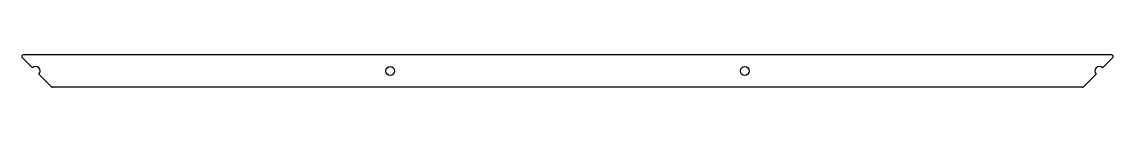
# Model space of a CAD drawing. Header units: millimetres. Extents: x -339 to 339, y 335 to 356.
import ezdxf

# ---------------------------------------------------------------- set-up
doc = ezdxf.new("R2010")
doc.units = ezdxf.units.MM

msp = doc.modelspace()

# ---------------------------------------------------------------- linework, layer by layer
at = {"color": 7, "linetype": 'Continuous', "lineweight": 25}
for p, q in [((-331.94, 347.44), (-338.29, 353.79)), ((337.59, 355.5), (-337.59, 355.5)), ((331.94, 347.44), (338.29, 353.79)), ((-320.29, 335.79), (-328.06, 343.56)), ((320.29, 335.79), (328.06, 343.56)), ((319.59, 335.5), (-319.59, 335.5))]:
    msp.add_line(p, q, dxfattribs=at)
for centre in [(-110, 345.5), (110, 345.5)]:
    msp.add_circle(centre, 2.75, dxfattribs=at)
for centre, radius, start, end in [((-337.59, 354.5), 1, 90, 225), ((337.59, 354.5), 1, 315, 90), ((-330, 345.5), 2.75, 315, 135), ((330, 345.5), 2.75, 45, 225), ((-319.59, 336.5), 1, 225, 270), ((319.59, 336.5), 1, 270, 315)]:
    msp.add_arc(centre, radius, start, end, dxfattribs=at)

doc.saveas('drawing.dxf')
